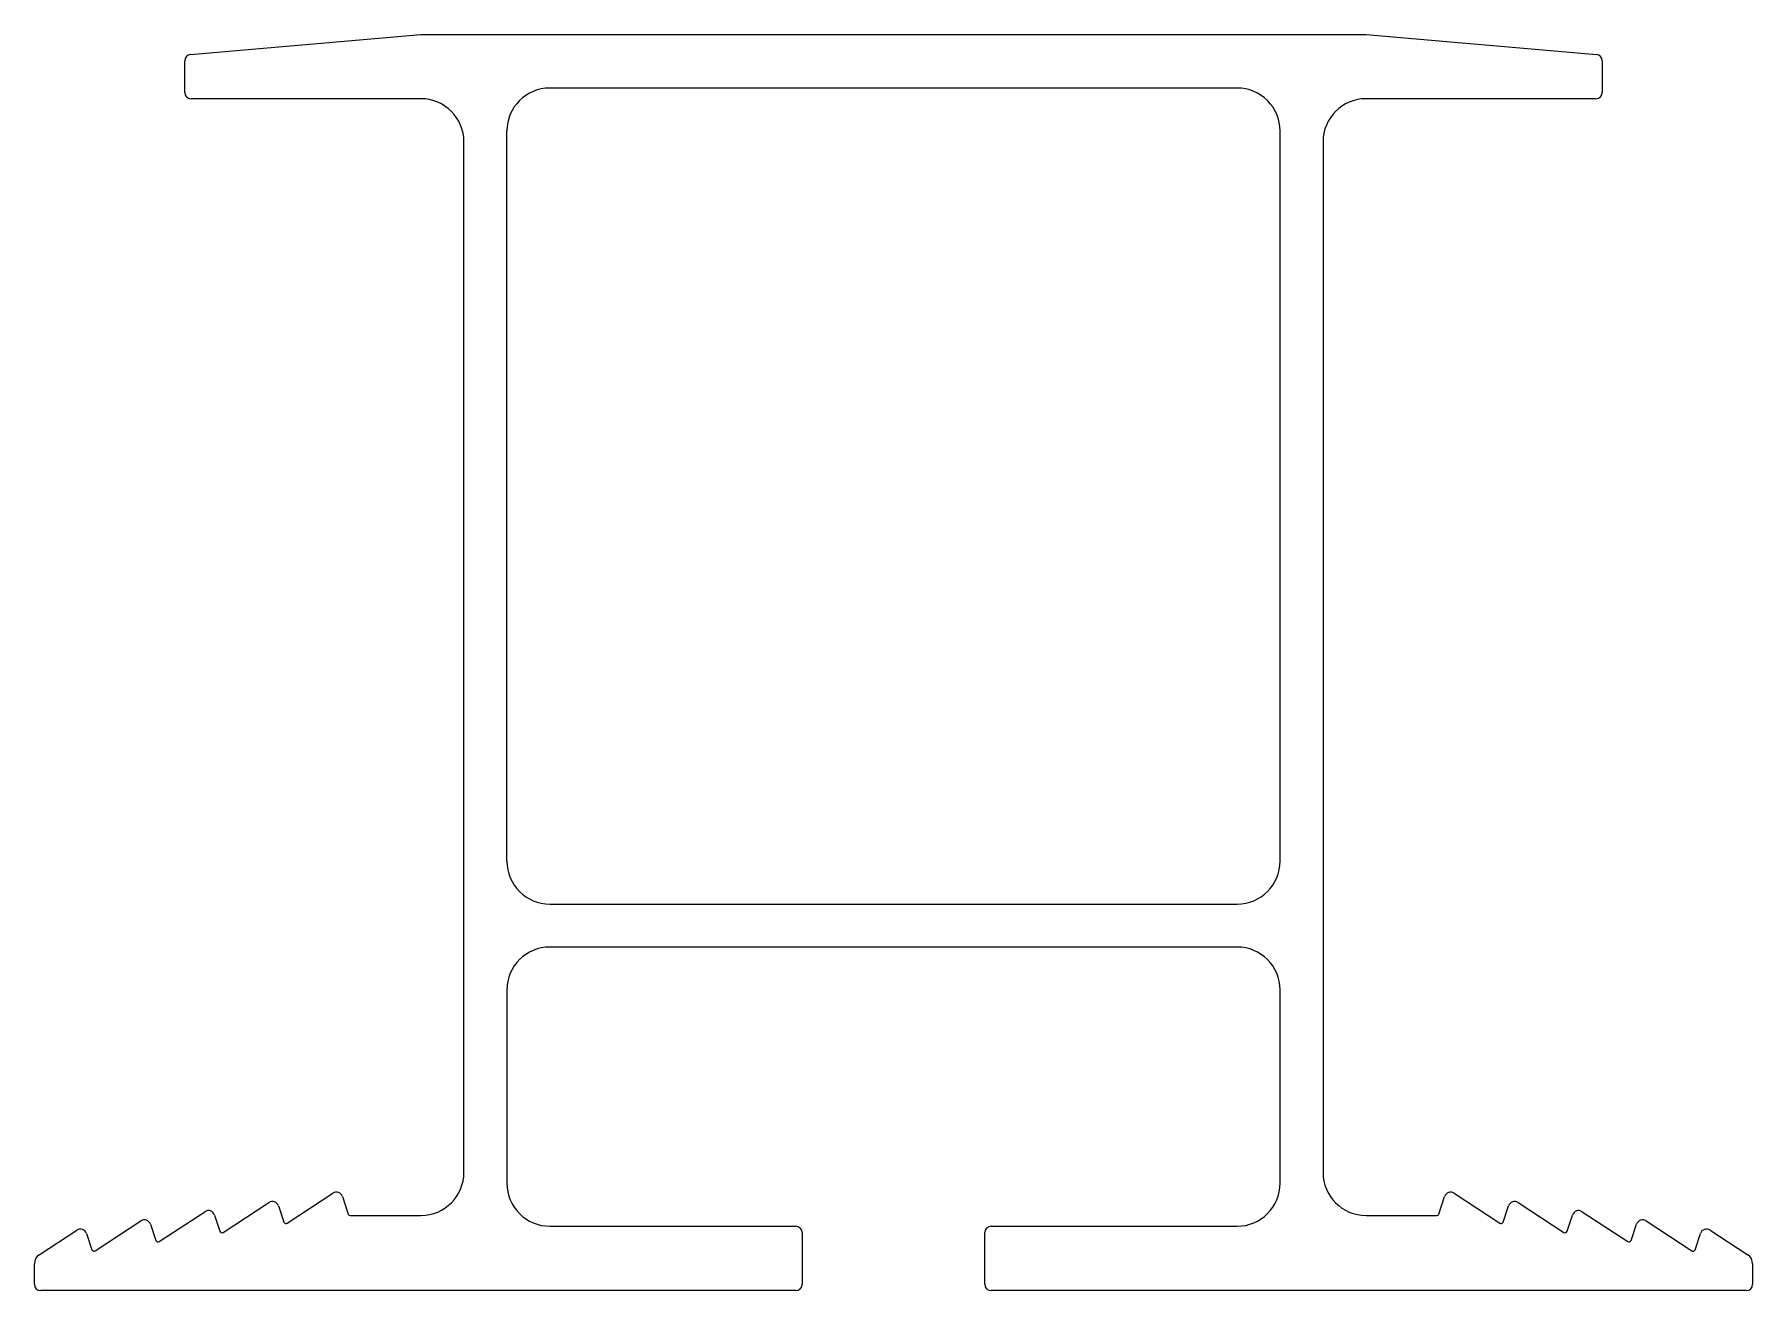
# Model space of a CAD drawing. Extents: x 1068 to 1148, y 651.4 to 709.9.
import ezdxf

# ---------------------------------------------------------------- set-up
doc = ezdxf.new("R2010")
doc.units = 0
doc.layers.add('KAL_N', color=7, linetype='CONTINUOUS')

msp = doc.modelspace()

# ---------------------------------------------------------------- linework, layer by layer
at = {"layer": 'KAL_N', "linetype": 'BYBLOCK'}
for p, q in [((1075.318, 708.961), (1086.044, 709.9)), ((1086.044, 709.9), (1130.044, 709.9)), ((1130.044, 709.9), (1140.77, 708.961)), ((1075.044, 707.2), (1075.044, 708.662)), ((1141.044, 708.662), (1141.044, 707.2)), ((1124.044, 707.4), (1092.044, 707.4)), ((1086.044, 706.9), (1075.344, 706.9)), ((1140.744, 706.9), (1130.044, 706.9)), ((1088.044, 656.9), (1088.044, 704.9)), ((1090.044, 671.4), (1090.044, 705.4)), ((1126.044, 671.4), (1126.044, 705.4)), ((1128.044, 704.9), (1128.044, 656.9)), ((1092.044, 669.4), (1124.044, 669.4)), ((1124.044, 667.4), (1092.044, 667.4)), ((1090.044, 665.4), (1090.044, 656.4)), ((1126.044, 656.4), (1126.044, 665.4)), ((1076.83, 654.111), (1078.961, 655.506)), ((1079.411, 655.349), (1079.659, 654.593)), ((1079.809, 654.541), (1081.941, 655.936)), ((1082.39, 655.778), (1082.656, 654.968)), ((1133.432, 654.968), (1133.698, 655.778)), ((1134.148, 655.936), (1136.28, 654.541)), ((1136.429, 654.593), (1136.678, 655.349)), ((1137.127, 655.506), (1139.259, 654.111)), ((1070.871, 653.252), (1073.003, 654.648)), ((1073.452, 654.49), (1073.7, 653.734)), ((1073.85, 653.682), (1075.982, 655.077)), ((1076.431, 654.92), (1076.68, 654.164)), ((1082.751, 654.9), (1086.044, 654.9)), ((1130.044, 654.9), (1133.337, 654.9)), ((1139.409, 654.164), (1139.657, 654.92)), ((1140.107, 655.077), (1142.239, 653.682)), ((1142.388, 653.734), (1142.637, 654.49)), ((1143.086, 654.648), (1145.218, 653.252)), ((1068.271, 653.071), (1070.023, 654.218)), ((1070.472, 654.061), (1070.721, 653.305)), ((1092.044, 654.4), (1103.494, 654.4)), ((1103.794, 654.1), (1103.794, 651.7)), ((1112.294, 651.7), (1112.294, 654.1)), ((1112.594, 654.4), (1124.044, 654.4)), ((1145.368, 653.305), (1145.616, 654.061)), ((1146.066, 654.218), (1147.818, 653.071)), ((1068.044, 651.7), (1068.044, 652.653)), ((1148.044, 652.653), (1148.044, 651.7)), ((1103.494, 651.4), (1068.344, 651.4)), ((1147.744, 651.4), (1112.594, 651.4))]:
    msp.add_line(p, q, dxfattribs=at)
for centre, radius, start, end in [((1075.344, 708.662), 0.3, 94.99995, 180), ((1140.744, 708.662), 0.3, 0, 85.00005), ((1092.044, 705.4), 2, 90, 180), ((1124.044, 705.4), 2, 0, 90), ((1075.344, 707.2), 0.3, 180, 270), ((1086.044, 704.9), 2, 0, 90), ((1130.044, 704.9), 2, 90, 180), ((1140.744, 707.2), 0.3, 270, 0), ((1092.044, 671.4), 2, 180, 270), ((1124.044, 671.4), 2, 270, 0), ((1092.044, 665.4), 2, 90, 180), ((1124.044, 665.4), 2, 0, 90), ((1086.044, 656.9), 2, 270, 0), ((1130.044, 656.9), 2, 180, 270), ((1092.044, 656.4), 2, 180, 270), ((1124.044, 656.4), 2, 270, 0), ((1079.126, 655.255), 0.3, 18.2, 123.2), ((1082.105, 655.685), 0.3, 18.2, 123.2), ((1133.983, 655.685), 0.3, 56.8, 161.8), ((1136.963, 655.255), 0.3, 56.8, 161.8), ((1073.167, 654.397), 0.3, 18.2, 123.2), ((1076.146, 654.826), 0.3, 18.2, 123.2), ((1079.754, 654.624), 0.1, 198.2, 303.2), ((1082.751, 655), 0.1, 198.2, 270), ((1133.337, 655), 0.1, 270, 341.8), ((1136.334, 654.624), 0.1, 236.8, 341.8), ((1139.942, 654.826), 0.3, 56.8, 161.8), ((1142.922, 654.397), 0.3, 56.8, 161.8), ((1070.187, 653.967), 0.3, 18.2, 123.2), ((1073.795, 653.766), 0.1, 198.2, 303.2), ((1076.775, 654.195), 0.1, 198.2, 303.2), ((1103.494, 654.1), 0.3, 0, 90), ((1112.594, 654.1), 0.3, 90, 180), ((1139.314, 654.195), 0.1, 236.8, 341.8), ((1142.293, 653.766), 0.1, 236.8, 341.8), ((1145.901, 653.967), 0.3, 56.8, 161.8), ((1068.544, 652.653), 0.5, 123.2, 180), ((1070.816, 653.336), 0.1, 198.2, 303.2), ((1145.273, 653.336), 0.1, 236.8, 341.8), ((1147.544, 652.653), 0.5, 360, 56.8), ((1068.344, 651.7), 0.3, 180, 270), ((1103.494, 651.7), 0.3, 270, 0), ((1112.594, 651.7), 0.3, 180, 270), ((1147.744, 651.7), 0.3, 270, 360)]:
    msp.add_arc(centre, radius, start, end, dxfattribs=at)

doc.saveas('drawing.dxf')
